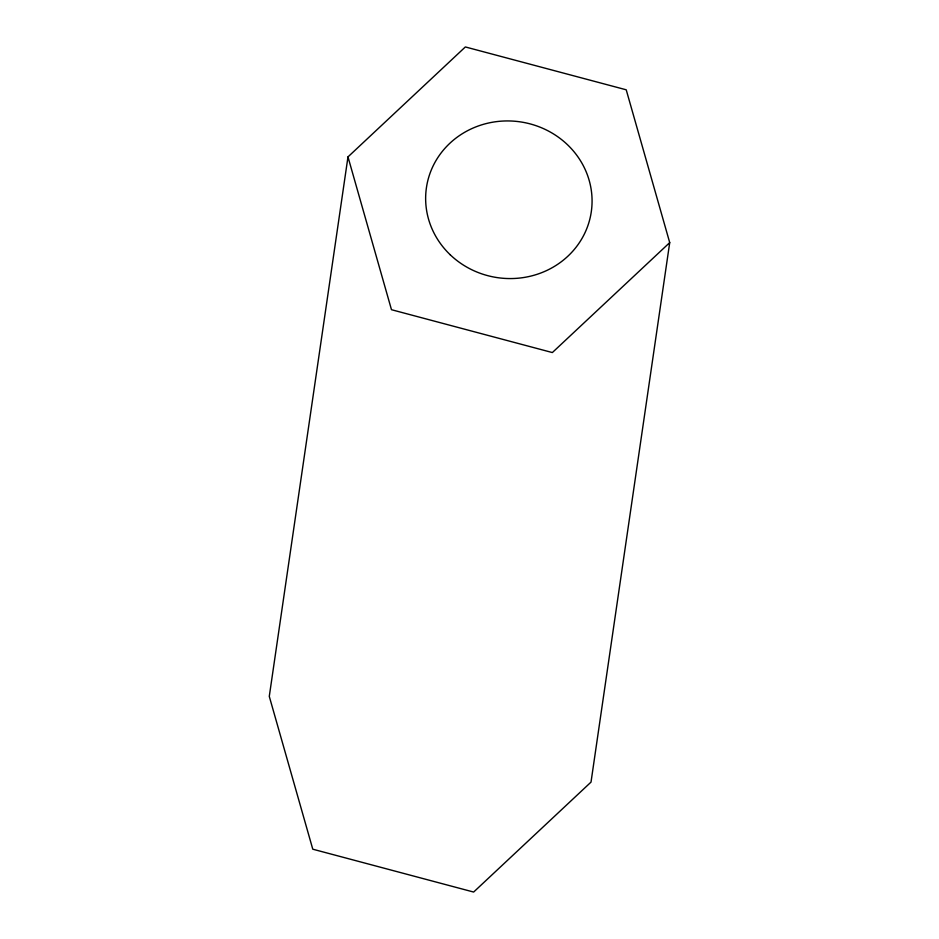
<?xml version="1.0" encoding="UTF-8"?>
<svg xmlns="http://www.w3.org/2000/svg" width="939" height="939" viewBox="0 0 939 939"><rect width="100%" height="100%" fill="white"/><g stroke="black" fill="none" stroke-linecap="round" stroke-linejoin="round"><path stroke-width="1.41" d="M347.982 156.895L269.282 696.386L312.781 849.196L473.643 892.05L591.018 782.105L669.718 242.614L626.219 89.804L465.357 46.95L347.982 156.895L391.481 309.706L552.355 352.559L669.718 242.614M450.168 254.727A83.313 78.723 8.3 0 0 589.293 221.181A83.313 78.723 8.3 0 0 487.106 123.349A83.313 78.723 8.3 0 0 450.168 254.727"/></g></svg>
